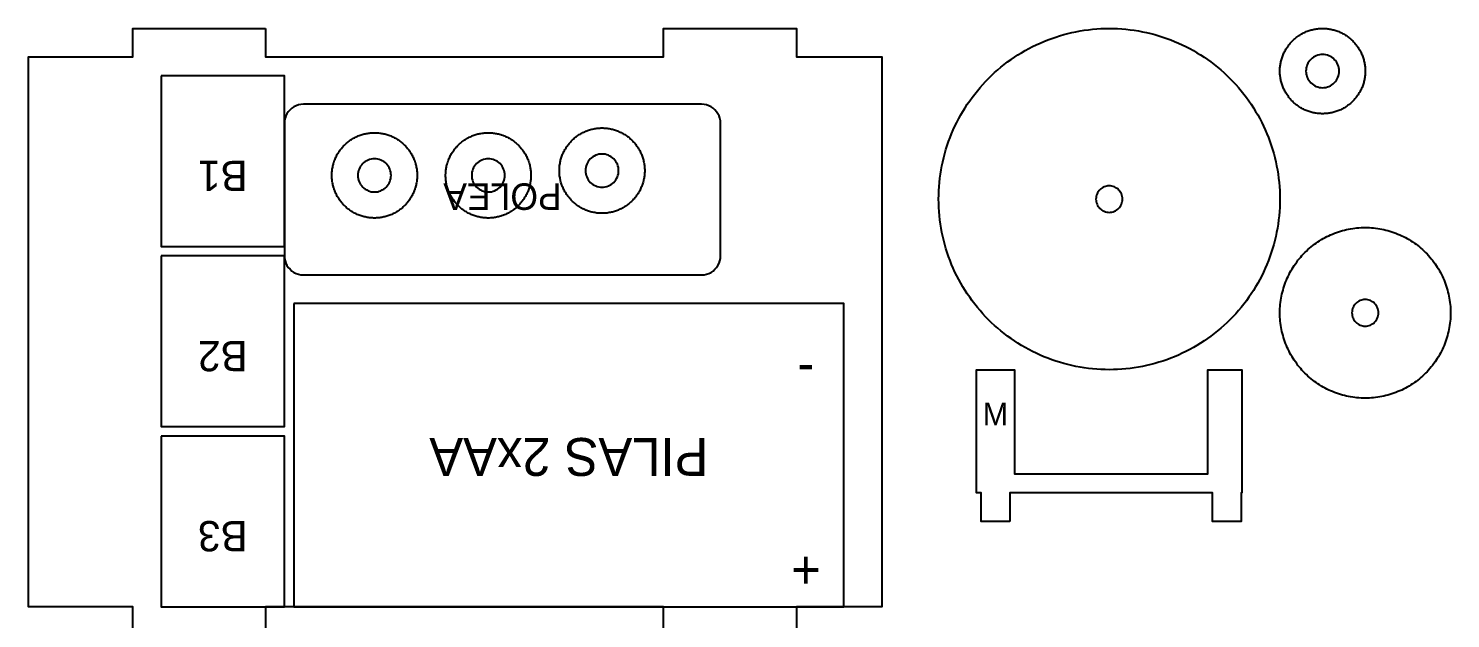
# Model space of a CAD drawing. Header units: metres. Extents: x 6 to 594, y 16 to 204.
# Drawn here: x 442 to 592, y 141.8 to 204 of the extents above; entities that cross this region are included whole.
import ezdxf
from ezdxf.enums import TextEntityAlignment as Align

# ---------------------------------------------------------------- set-up
doc = ezdxf.new("R2010")
doc.units = ezdxf.units.M
doc.layers.add('CORTAR', color=1, linetype='Continuous')
doc.layers.add('GRABAR', color=5, linetype='Continuous')

msp = doc.modelspace()

# ---------------------------------------------------------------- linework, layer by layer
at = {"layer": 'CORTAR'}
for points in [[(467, 204), (467, 201), (509, 201), (509, 204), (523, 204), (523, 201), (532, 201), (532, 143), (523, 143), (523, 140), (509, 140), (509, 143), (467, 143), (467, 140), (453, 140), (453, 143), (442, 143), (442, 201), (453, 201), (453, 204), (467, 204)], [(573.99, 185.56), (573.98, 185.12), (573.95, 184.68), (573.91, 184.24), (573.86, 183.8), (573.81, 183.36), (573.73, 182.92), (573.65, 182.49), (573.56, 182.06), (573.46, 181.63), (573.35, 181.2), (573.22, 180.77), (573.09, 180.35), (572.95, 179.94), (572.79, 179.52), (572.63, 179.11), (572.46, 178.71), (572.27, 178.3), (572.08, 177.91), (571.87, 177.51), (571.66, 177.13), (571.44, 176.75), (571.21, 176.37), (570.97, 176), (570.72, 175.64), (570.46, 175.28), (570.19, 174.93), (569.91, 174.58), (569.63, 174.24), (569.34, 173.91), (569.04, 173.59), (568.73, 173.27), (568.41, 172.96), (568.09, 172.66), (567.76, 172.37), (567.42, 172.09), (567.07, 171.81), (566.72, 171.54), (566.36, 171.28), (566, 171.03), (565.63, 170.79), (565.25, 170.56), (564.87, 170.34), (564.49, 170.13), (564.09, 169.92), (563.7, 169.73), (563.29, 169.54), (562.89, 169.37), (562.48, 169.21), (562.06, 169.05), (561.65, 168.91), (561.23, 168.78), (560.8, 168.65), (560.37, 168.54), (559.94, 168.44), (559.51, 168.35), (559.08, 168.27), (558.64, 168.19), (558.2, 168.14), (557.76, 168.09), (557.32, 168.05), (556.88, 168.02), (556.44, 168.01), (556, 168), (555.56, 168.01), (555.12, 168.02), (554.68, 168.05), (554.24, 168.09), (553.8, 168.14), (553.36, 168.19), (552.92, 168.27), (552.49, 168.35), (552.06, 168.44), (551.63, 168.54), (551.2, 168.65), (550.77, 168.78), (550.35, 168.91), (549.94, 169.05), (549.52, 169.21), (549.11, 169.37), (548.71, 169.54), (548.3, 169.73), (547.91, 169.92), (547.51, 170.13), (547.13, 170.34), (546.75, 170.56), (546.37, 170.79), (546, 171.03), (545.64, 171.28), (545.28, 171.54), (544.93, 171.81), (544.58, 172.09), (544.24, 172.37), (543.91, 172.66), (543.59, 172.96), (543.27, 173.27), (542.96, 173.59), (542.66, 173.91), (542.37, 174.24), (542.09, 174.58), (541.81, 174.93), (541.54, 175.28), (541.28, 175.64), (541.03, 176), (540.79, 176.37), (540.56, 176.75), (540.34, 177.13), (540.13, 177.51), (539.92, 177.91), (539.73, 178.3), (539.54, 178.71), (539.37, 179.11), (539.21, 179.52), (539.05, 179.94), (538.91, 180.35), (538.78, 180.77), (538.65, 181.2), (538.54, 181.63), (538.44, 182.06), (538.35, 182.49), (538.27, 182.92), (538.19, 183.36), (538.14, 183.8), (538.09, 184.24), (538.05, 184.68), (538.02, 185.12), (538.01, 185.56), (538, 186), (538.01, 186.44), (538.02, 186.88), (538.05, 187.32), (538.09, 187.76), (538.14, 188.2), (538.19, 188.64), (538.27, 189.08), (538.35, 189.51), (538.44, 189.94), (538.54, 190.37), (538.65, 190.8), (538.78, 191.23), (538.91, 191.65), (539.05, 192.06), (539.21, 192.48), (539.37, 192.89), (539.54, 193.29), (539.73, 193.7), (539.92, 194.09), (540.13, 194.49), (540.34, 194.87), (540.56, 195.25), (540.79, 195.63), (541.03, 196), (541.28, 196.36), (541.54, 196.72), (541.81, 197.07), (542.09, 197.42), (542.37, 197.76), (542.66, 198.09), (542.96, 198.41), (543.27, 198.73), (543.59, 199.04), (543.91, 199.34), (544.24, 199.63), (544.58, 199.91), (544.93, 200.19), (545.28, 200.46), (545.64, 200.72), (546, 200.97), (546.37, 201.21), (546.75, 201.44), (547.13, 201.66), (547.51, 201.87), (547.91, 202.08), (548.3, 202.27), (548.71, 202.46), (549.11, 202.63), (549.52, 202.79), (549.94, 202.95), (550.35, 203.09), (550.77, 203.22), (551.2, 203.35), (551.63, 203.46), (552.06, 203.56), (552.49, 203.65), (552.92, 203.73), (553.36, 203.81), (553.8, 203.86), (554.24, 203.91), (554.68, 203.95), (555.12, 203.98), (555.56, 203.99), (556, 204), (556.44, 203.99), (556.88, 203.98), (557.32, 203.95), (557.76, 203.91), (558.2, 203.86), (558.64, 203.81), (559.08, 203.73), (559.51, 203.65), (559.94, 203.56), (560.37, 203.46), (560.8, 203.35), (561.23, 203.22), (561.65, 203.09), (562.06, 202.95), (562.48, 202.79), (562.89, 202.63), (563.29, 202.46), (563.7, 202.27), (564.09, 202.08), (564.49, 201.87), (564.87, 201.66), (565.25, 201.44), (565.63, 201.21), (566, 200.97), (566.36, 200.72), (566.72, 200.46), (567.07, 200.19), (567.42, 199.91), (567.76, 199.63), (568.09, 199.34), (568.41, 199.04), (568.73, 198.73), (569.04, 198.41), (569.34, 198.09), (569.63, 197.76), (569.91, 197.42), (570.19, 197.07), (570.46, 196.72), (570.72, 196.36), (570.97, 196), (571.21, 195.63), (571.44, 195.25), (571.66, 194.87), (571.87, 194.49), (572.08, 194.09), (572.27, 193.7), (572.46, 193.29), (572.63, 192.89), (572.79, 192.48), (572.95, 192.06), (573.09, 191.65), (573.22, 191.23), (573.35, 190.8), (573.46, 190.37), (573.56, 189.94), (573.65, 189.51), (573.73, 189.08), (573.81, 188.64), (573.86, 188.2), (573.91, 187.76), (573.95, 187.32), (573.98, 186.88), (573.99, 186.44), (574, 186), (573.99, 185.56)], [(583, 199.39), (582.99, 199.28), (582.99, 199.17), (582.98, 199.06), (582.97, 198.95), (582.95, 198.84), (582.93, 198.73), (582.91, 198.62), (582.89, 198.51), (582.87, 198.41), (582.84, 198.3), (582.81, 198.19), (582.77, 198.09), (582.74, 197.98), (582.7, 197.88), (582.66, 197.78), (582.61, 197.68), (582.57, 197.58), (582.52, 197.48), (582.47, 197.38), (582.42, 197.28), (582.36, 197.19), (582.3, 197.09), (582.24, 197), (582.18, 196.91), (582.11, 196.82), (582.05, 196.73), (581.98, 196.65), (581.91, 196.56), (581.83, 196.48), (581.76, 196.4), (581.68, 196.32), (581.6, 196.24), (581.52, 196.17), (581.44, 196.09), (581.35, 196.02), (581.27, 195.95), (581.18, 195.89), (581.09, 195.82), (581, 195.76), (580.91, 195.7), (580.81, 195.64), (580.72, 195.58), (580.62, 195.53), (580.52, 195.48), (580.42, 195.43), (580.32, 195.39), (580.22, 195.34), (580.12, 195.3), (580.02, 195.26), (579.91, 195.23), (579.81, 195.19), (579.7, 195.16), (579.59, 195.13), (579.49, 195.11), (579.38, 195.09), (579.27, 195.07), (579.16, 195.05), (579.05, 195.03), (578.94, 195.02), (578.83, 195.01), (578.72, 195.01), (578.61, 195), (578.5, 195), (578.39, 195), (578.28, 195.01), (578.17, 195.01), (578.06, 195.02), (577.95, 195.03), (577.84, 195.05), (577.73, 195.07), (577.62, 195.09), (577.51, 195.11), (577.41, 195.13), (577.3, 195.16), (577.19, 195.19), (577.09, 195.23), (576.98, 195.26), (576.88, 195.3), (576.78, 195.34), (576.68, 195.39), (576.58, 195.43), (576.48, 195.48), (576.38, 195.53), (576.28, 195.58), (576.19, 195.64), (576.09, 195.7), (576, 195.76), (575.91, 195.82), (575.82, 195.89), (575.73, 195.95), (575.65, 196.02), (575.56, 196.09), (575.48, 196.17), (575.4, 196.24), (575.32, 196.32), (575.24, 196.4), (575.17, 196.48), (575.09, 196.56), (575.02, 196.65), (574.95, 196.73), (574.89, 196.82), (574.82, 196.91), (574.76, 197), (574.7, 197.09), (574.64, 197.19), (574.58, 197.28), (574.53, 197.38), (574.48, 197.48), (574.43, 197.58), (574.39, 197.68), (574.34, 197.78), (574.3, 197.88), (574.26, 197.98), (574.23, 198.09), (574.19, 198.19), (574.16, 198.3), (574.13, 198.41), (574.11, 198.51), (574.09, 198.62), (574.07, 198.73), (574.05, 198.84), (574.03, 198.95), (574.02, 199.06), (574.01, 199.17), (574.01, 199.28), (574, 199.39), (574, 199.5), (574, 199.61), (574.01, 199.72), (574.01, 199.83), (574.02, 199.94), (574.03, 200.05), (574.05, 200.16), (574.07, 200.27), (574.09, 200.38), (574.11, 200.49), (574.13, 200.59), (574.16, 200.7), (574.19, 200.81), (574.23, 200.91), (574.26, 201.02), (574.3, 201.12), (574.34, 201.22), (574.39, 201.32), (574.43, 201.42), (574.48, 201.52), (574.53, 201.62), (574.58, 201.72), (574.64, 201.81), (574.7, 201.91), (574.76, 202), (574.82, 202.09), (574.89, 202.18), (574.95, 202.27), (575.02, 202.35), (575.09, 202.44), (575.17, 202.52), (575.24, 202.6), (575.32, 202.68), (575.4, 202.76), (575.48, 202.83), (575.56, 202.91), (575.65, 202.98), (575.73, 203.05), (575.82, 203.11), (575.91, 203.18), (576, 203.24), (576.09, 203.3), (576.19, 203.36), (576.28, 203.42), (576.38, 203.47), (576.48, 203.52), (576.58, 203.57), (576.68, 203.61), (576.78, 203.66), (576.88, 203.7), (576.98, 203.74), (577.09, 203.77), (577.19, 203.81), (577.3, 203.84), (577.41, 203.87), (577.51, 203.89), (577.62, 203.91), (577.73, 203.93), (577.84, 203.95), (577.95, 203.97), (578.06, 203.98), (578.17, 203.99), (578.28, 203.99), (578.39, 204), (578.5, 204), (578.61, 204), (578.72, 203.99), (578.83, 203.99), (578.94, 203.98), (579.05, 203.97), (579.16, 203.95), (579.27, 203.93), (579.38, 203.91), (579.49, 203.89), (579.59, 203.87), (579.7, 203.84), (579.81, 203.81), (579.91, 203.77), (580.02, 203.74), (580.12, 203.7), (580.22, 203.66), (580.32, 203.61), (580.42, 203.57), (580.52, 203.52), (580.62, 203.47), (580.72, 203.42), (580.81, 203.36), (580.91, 203.3), (581, 203.24), (581.09, 203.18), (581.18, 203.11), (581.27, 203.05), (581.35, 202.98), (581.44, 202.91), (581.52, 202.83), (581.6, 202.76), (581.68, 202.68), (581.76, 202.6), (581.83, 202.52), (581.91, 202.44), (581.98, 202.35), (582.05, 202.27), (582.11, 202.18), (582.18, 202.09), (582.24, 202), (582.3, 201.91), (582.36, 201.81), (582.42, 201.72), (582.47, 201.62), (582.52, 201.52), (582.57, 201.42), (582.61, 201.32), (582.66, 201.22), (582.7, 201.12), (582.74, 201.02), (582.77, 200.91), (582.81, 200.81), (582.84, 200.7), (582.87, 200.59), (582.89, 200.49), (582.91, 200.38), (582.93, 200.27), (582.95, 200.16), (582.97, 200.05), (582.98, 199.94), (582.99, 199.83), (582.99, 199.72), (583, 199.61), (583, 199.5), (583, 199.39)], [(580.24, 199.67), (580.22, 199.84), (580.17, 200.01), (580.12, 200.17), (580.04, 200.32), (579.96, 200.47), (579.85, 200.61), (579.74, 200.74), (579.61, 200.85), (579.47, 200.96), (579.32, 201.04), (579.17, 201.12), (579.01, 201.17), (578.84, 201.22), (578.67, 201.24), (578.5, 201.25), (578.33, 201.24), (578.16, 201.22), (577.99, 201.17), (577.83, 201.12), (577.68, 201.04), (577.53, 200.96), (577.39, 200.85), (577.26, 200.74), (577.15, 200.61), (577.04, 200.47), (576.96, 200.32), (576.88, 200.17), (576.83, 200.01), (576.78, 199.84), (576.76, 199.67), (576.75, 199.5), (576.76, 199.33), (576.78, 199.16), (576.83, 198.99), (576.88, 198.83), (576.96, 198.68), (577.04, 198.53), (577.15, 198.39), (577.26, 198.26), (577.39, 198.15), (577.53, 198.04), (577.68, 197.96), (577.83, 197.88), (577.99, 197.83), (578.16, 197.78), (578.33, 197.76), (578.5, 197.75), (578.67, 197.76), (578.84, 197.78), (579.01, 197.83), (579.17, 197.88), (579.32, 197.96), (579.47, 198.04), (579.61, 198.15), (579.74, 198.26), (579.85, 198.39), (579.96, 198.53), (580.04, 198.68), (580.12, 198.83), (580.17, 198.99), (580.22, 199.16), (580.24, 199.33), (580.25, 199.5), (580.24, 199.67)], [(469, 180), (469.02, 179.74), (469.07, 179.48), (469.15, 179.23), (469.27, 179), (469.41, 178.78), (469.59, 178.59), (469.78, 178.41), (470, 178.27), (470.23, 178.15), (470.48, 178.07), (470.74, 178.02), (471, 178), (513, 178), (513.26, 178.02), (513.52, 178.07), (513.77, 178.15), (514, 178.27), (514.22, 178.41), (514.41, 178.59), (514.59, 178.78), (514.73, 179), (514.85, 179.23), (514.93, 179.48), (514.98, 179.74), (515, 180), (515, 194), (514.98, 194.26), (514.93, 194.52), (514.85, 194.77), (514.73, 195), (514.59, 195.22), (514.41, 195.41), (514.22, 195.59), (514, 195.73), (513.77, 195.85), (513.52, 195.93), (513.26, 195.98), (513, 196), (471, 196), (470.74, 195.98), (470.48, 195.93), (470.23, 195.85), (470, 195.73), (469.78, 195.59), (469.59, 195.41), (469.41, 195.22), (469.27, 195), (469.15, 194.77), (469.07, 194.52), (469.02, 194.26), (469, 194), (469, 180)], [(507, 188.89), (506.99, 188.78), (506.99, 188.67), (506.98, 188.56), (506.97, 188.45), (506.95, 188.34), (506.93, 188.23), (506.91, 188.12), (506.89, 188.01), (506.87, 187.91), (506.84, 187.8), (506.81, 187.69), (506.77, 187.59), (506.74, 187.48), (506.7, 187.38), (506.66, 187.28), (506.61, 187.18), (506.57, 187.08), (506.52, 186.98), (506.47, 186.88), (506.42, 186.78), (506.36, 186.69), (506.3, 186.59), (506.24, 186.5), (506.18, 186.41), (506.11, 186.32), (506.05, 186.23), (505.98, 186.15), (505.91, 186.06), (505.83, 185.98), (505.76, 185.9), (505.68, 185.82), (505.6, 185.74), (505.52, 185.67), (505.44, 185.59), (505.35, 185.52), (505.27, 185.45), (505.18, 185.39), (505.09, 185.32), (505, 185.26), (504.91, 185.2), (504.81, 185.14), (504.72, 185.08), (504.62, 185.03), (504.52, 184.98), (504.42, 184.93), (504.32, 184.89), (504.22, 184.84), (504.12, 184.8), (504.02, 184.76), (503.91, 184.73), (503.81, 184.69), (503.7, 184.66), (503.59, 184.63), (503.49, 184.61), (503.38, 184.59), (503.27, 184.57), (503.16, 184.55), (503.05, 184.53), (502.94, 184.52), (502.83, 184.51), (502.72, 184.51), (502.61, 184.5), (502.5, 184.5), (502.39, 184.5), (502.28, 184.51), (502.17, 184.51), (502.06, 184.52), (501.95, 184.53), (501.84, 184.55), (501.73, 184.57), (501.62, 184.59), (501.51, 184.61), (501.41, 184.63), (501.3, 184.66), (501.19, 184.69), (501.09, 184.73), (500.98, 184.76), (500.88, 184.8), (500.78, 184.84), (500.68, 184.89), (500.58, 184.93), (500.48, 184.98), (500.38, 185.03), (500.28, 185.08), (500.19, 185.14), (500.09, 185.2), (500, 185.26), (499.91, 185.32), (499.82, 185.39), (499.73, 185.45), (499.65, 185.52), (499.56, 185.59), (499.48, 185.67), (499.4, 185.74), (499.32, 185.82), (499.24, 185.9), (499.17, 185.98), (499.09, 186.06), (499.02, 186.15), (498.95, 186.23), (498.89, 186.32), (498.82, 186.41), (498.76, 186.5), (498.7, 186.59), (498.64, 186.69), (498.58, 186.78), (498.53, 186.88), (498.48, 186.98), (498.43, 187.08), (498.39, 187.18), (498.34, 187.28), (498.3, 187.38), (498.26, 187.48), (498.23, 187.59), (498.19, 187.69), (498.16, 187.8), (498.13, 187.91), (498.11, 188.01), (498.09, 188.12), (498.07, 188.23), (498.05, 188.34), (498.03, 188.45), (498.02, 188.56), (498.01, 188.67), (498.01, 188.78), (498, 188.89), (498, 189), (498, 189.11), (498.01, 189.22), (498.01, 189.33), (498.02, 189.44), (498.03, 189.55), (498.05, 189.66), (498.07, 189.77), (498.09, 189.88), (498.11, 189.99), (498.13, 190.09), (498.16, 190.2), (498.19, 190.31), (498.23, 190.41), (498.26, 190.52), (498.3, 190.62), (498.34, 190.72), (498.39, 190.82), (498.43, 190.92), (498.48, 191.02), (498.53, 191.12), (498.58, 191.22), (498.64, 191.31), (498.7, 191.41), (498.76, 191.5), (498.82, 191.59), (498.89, 191.68), (498.95, 191.77), (499.02, 191.85), (499.09, 191.94), (499.17, 192.02), (499.24, 192.1), (499.32, 192.18), (499.4, 192.26), (499.48, 192.33), (499.56, 192.41), (499.65, 192.48), (499.73, 192.55), (499.82, 192.61), (499.91, 192.68), (500, 192.74), (500.09, 192.8), (500.19, 192.86), (500.28, 192.92), (500.38, 192.97), (500.48, 193.02), (500.58, 193.07), (500.68, 193.11), (500.78, 193.16), (500.88, 193.2), (500.98, 193.24), (501.09, 193.27), (501.19, 193.31), (501.3, 193.34), (501.41, 193.37), (501.51, 193.39), (501.62, 193.41), (501.73, 193.43), (501.84, 193.45), (501.95, 193.47), (502.06, 193.48), (502.17, 193.49), (502.28, 193.49), (502.39, 193.5), (502.5, 193.5), (502.61, 193.5), (502.72, 193.49), (502.83, 193.49), (502.94, 193.48), (503.05, 193.47), (503.16, 193.45), (503.27, 193.43), (503.38, 193.41), (503.49, 193.39), (503.59, 193.37), (503.7, 193.34), (503.81, 193.31), (503.91, 193.27), (504.02, 193.24), (504.12, 193.2), (504.22, 193.16), (504.32, 193.11), (504.42, 193.07), (504.52, 193.02), (504.62, 192.97), (504.72, 192.92), (504.81, 192.86), (504.91, 192.8), (505, 192.74), (505.09, 192.68), (505.18, 192.61), (505.27, 192.55), (505.35, 192.48), (505.44, 192.41), (505.52, 192.33), (505.6, 192.26), (505.68, 192.18), (505.76, 192.1), (505.83, 192.02), (505.91, 191.94), (505.98, 191.85), (506.05, 191.77), (506.11, 191.68), (506.18, 191.59), (506.24, 191.5), (506.3, 191.41), (506.36, 191.31), (506.42, 191.22), (506.47, 191.12), (506.52, 191.02), (506.57, 190.92), (506.61, 190.82), (506.66, 190.72), (506.7, 190.62), (506.74, 190.52), (506.77, 190.41), (506.81, 190.31), (506.84, 190.2), (506.87, 190.09), (506.89, 189.99), (506.91, 189.88), (506.93, 189.77), (506.95, 189.66), (506.97, 189.55), (506.98, 189.44), (506.99, 189.33), (506.99, 189.22), (507, 189.11), (507, 189), (507, 188.89)], [(483, 188.39), (482.99, 188.28), (482.99, 188.17), (482.98, 188.06), (482.97, 187.95), (482.95, 187.84), (482.93, 187.73), (482.91, 187.62), (482.89, 187.51), (482.87, 187.41), (482.84, 187.3), (482.81, 187.19), (482.77, 187.09), (482.74, 186.98), (482.7, 186.88), (482.66, 186.78), (482.61, 186.68), (482.57, 186.58), (482.52, 186.48), (482.47, 186.38), (482.42, 186.28), (482.36, 186.19), (482.3, 186.09), (482.24, 186), (482.18, 185.91), (482.11, 185.82), (482.05, 185.73), (481.98, 185.65), (481.91, 185.56), (481.83, 185.48), (481.76, 185.4), (481.68, 185.32), (481.6, 185.24), (481.52, 185.17), (481.44, 185.09), (481.35, 185.02), (481.27, 184.95), (481.18, 184.89), (481.09, 184.82), (481, 184.76), (480.91, 184.7), (480.81, 184.64), (480.72, 184.58), (480.62, 184.53), (480.52, 184.48), (480.42, 184.43), (480.32, 184.39), (480.22, 184.34), (480.12, 184.3), (480.02, 184.26), (479.91, 184.23), (479.81, 184.19), (479.7, 184.16), (479.59, 184.13), (479.49, 184.11), (479.38, 184.09), (479.27, 184.07), (479.16, 184.05), (479.05, 184.03), (478.94, 184.02), (478.83, 184.01), (478.72, 184.01), (478.61, 184), (478.5, 184), (478.39, 184), (478.28, 184.01), (478.17, 184.01), (478.06, 184.02), (477.95, 184.03), (477.84, 184.05), (477.73, 184.07), (477.62, 184.09), (477.51, 184.11), (477.41, 184.13), (477.3, 184.16), (477.19, 184.19), (477.09, 184.23), (476.98, 184.26), (476.88, 184.3), (476.78, 184.34), (476.68, 184.39), (476.58, 184.43), (476.48, 184.48), (476.38, 184.53), (476.28, 184.58), (476.19, 184.64), (476.09, 184.7), (476, 184.76), (475.91, 184.82), (475.82, 184.89), (475.73, 184.95), (475.65, 185.02), (475.56, 185.09), (475.48, 185.17), (475.4, 185.24), (475.32, 185.32), (475.24, 185.4), (475.17, 185.48), (475.09, 185.56), (475.02, 185.65), (474.95, 185.73), (474.89, 185.82), (474.82, 185.91), (474.76, 186), (474.7, 186.09), (474.64, 186.19), (474.58, 186.28), (474.53, 186.38), (474.48, 186.48), (474.43, 186.58), (474.39, 186.68), (474.34, 186.78), (474.3, 186.88), (474.26, 186.98), (474.23, 187.09), (474.19, 187.19), (474.16, 187.3), (474.13, 187.41), (474.11, 187.51), (474.09, 187.62), (474.07, 187.73), (474.05, 187.84), (474.03, 187.95), (474.02, 188.06), (474.01, 188.17), (474.01, 188.28), (474, 188.39), (474, 188.5), (474, 188.61), (474.01, 188.72), (474.01, 188.83), (474.02, 188.94), (474.03, 189.05), (474.05, 189.16), (474.07, 189.27), (474.09, 189.38), (474.11, 189.49), (474.13, 189.59), (474.16, 189.7), (474.19, 189.81), (474.23, 189.91), (474.26, 190.02), (474.3, 190.12), (474.34, 190.22), (474.39, 190.32), (474.43, 190.42), (474.48, 190.52), (474.53, 190.62), (474.58, 190.72), (474.64, 190.81), (474.7, 190.91), (474.76, 191), (474.82, 191.09), (474.89, 191.18), (474.95, 191.27), (475.02, 191.35), (475.09, 191.44), (475.17, 191.52), (475.24, 191.6), (475.32, 191.68), (475.4, 191.76), (475.48, 191.83), (475.56, 191.91), (475.65, 191.98), (475.73, 192.05), (475.82, 192.11), (475.91, 192.18), (476, 192.24), (476.09, 192.3), (476.19, 192.36), (476.28, 192.42), (476.38, 192.47), (476.48, 192.52), (476.58, 192.57), (476.68, 192.61), (476.78, 192.66), (476.88, 192.7), (476.98, 192.74), (477.09, 192.77), (477.19, 192.81), (477.3, 192.84), (477.41, 192.87), (477.51, 192.89), (477.62, 192.91), (477.73, 192.93), (477.84, 192.95), (477.95, 192.97), (478.06, 192.98), (478.17, 192.99), (478.28, 192.99), (478.39, 193), (478.5, 193), (478.61, 193), (478.72, 192.99), (478.83, 192.99), (478.94, 192.98), (479.05, 192.97), (479.16, 192.95), (479.27, 192.93), (479.38, 192.91), (479.49, 192.89), (479.59, 192.87), (479.7, 192.84), (479.81, 192.81), (479.91, 192.77), (480.02, 192.74), (480.12, 192.7), (480.22, 192.66), (480.32, 192.61), (480.42, 192.57), (480.52, 192.52), (480.62, 192.47), (480.72, 192.42), (480.81, 192.36), (480.91, 192.3), (481, 192.24), (481.09, 192.18), (481.18, 192.11), (481.27, 192.05), (481.35, 191.98), (481.44, 191.91), (481.52, 191.83), (481.6, 191.76), (481.68, 191.68), (481.76, 191.6), (481.83, 191.52), (481.91, 191.44), (481.98, 191.35), (482.05, 191.27), (482.11, 191.18), (482.18, 191.09), (482.24, 191), (482.3, 190.91), (482.36, 190.81), (482.42, 190.72), (482.47, 190.62), (482.52, 190.52), (482.57, 190.42), (482.61, 190.32), (482.66, 190.22), (482.7, 190.12), (482.74, 190.02), (482.77, 189.91), (482.81, 189.81), (482.84, 189.7), (482.87, 189.59), (482.89, 189.49), (482.91, 189.38), (482.93, 189.27), (482.95, 189.16), (482.97, 189.05), (482.98, 188.94), (482.99, 188.83), (482.99, 188.72), (483, 188.61), (483, 188.5), (483, 188.39)], [(495, 188.39), (494.99, 188.28), (494.99, 188.17), (494.98, 188.06), (494.97, 187.95), (494.95, 187.84), (494.93, 187.73), (494.91, 187.62), (494.89, 187.51), (494.87, 187.41), (494.84, 187.3), (494.81, 187.19), (494.77, 187.09), (494.74, 186.98), (494.7, 186.88), (494.66, 186.78), (494.61, 186.68), (494.57, 186.58), (494.52, 186.48), (494.47, 186.38), (494.42, 186.28), (494.36, 186.19), (494.3, 186.09), (494.24, 186), (494.18, 185.91), (494.11, 185.82), (494.05, 185.73), (493.98, 185.65), (493.91, 185.56), (493.83, 185.48), (493.76, 185.4), (493.68, 185.32), (493.6, 185.24), (493.52, 185.17), (493.44, 185.09), (493.35, 185.02), (493.27, 184.95), (493.18, 184.89), (493.09, 184.82), (493, 184.76), (492.91, 184.7), (492.81, 184.64), (492.72, 184.58), (492.62, 184.53), (492.52, 184.48), (492.42, 184.43), (492.32, 184.39), (492.22, 184.34), (492.12, 184.3), (492.02, 184.26), (491.91, 184.23), (491.81, 184.19), (491.7, 184.16), (491.59, 184.13), (491.49, 184.11), (491.38, 184.09), (491.27, 184.07), (491.16, 184.05), (491.05, 184.03), (490.94, 184.02), (490.83, 184.01), (490.72, 184.01), (490.61, 184), (490.5, 184), (490.39, 184), (490.28, 184.01), (490.17, 184.01), (490.06, 184.02), (489.95, 184.03), (489.84, 184.05), (489.73, 184.07), (489.62, 184.09), (489.51, 184.11), (489.41, 184.13), (489.3, 184.16), (489.19, 184.19), (489.09, 184.23), (488.98, 184.26), (488.88, 184.3), (488.78, 184.34), (488.68, 184.39), (488.58, 184.43), (488.48, 184.48), (488.38, 184.53), (488.28, 184.58), (488.19, 184.64), (488.09, 184.7), (488, 184.76), (487.91, 184.82), (487.82, 184.89), (487.73, 184.95), (487.65, 185.02), (487.56, 185.09), (487.48, 185.17), (487.4, 185.24), (487.32, 185.32), (487.24, 185.4), (487.17, 185.48), (487.09, 185.56), (487.02, 185.65), (486.95, 185.73), (486.89, 185.82), (486.82, 185.91), (486.76, 186), (486.7, 186.09), (486.64, 186.19), (486.58, 186.28), (486.53, 186.38), (486.48, 186.48), (486.43, 186.58), (486.39, 186.68), (486.34, 186.78), (486.3, 186.88), (486.26, 186.98), (486.23, 187.09), (486.19, 187.19), (486.16, 187.3), (486.13, 187.41), (486.11, 187.51), (486.09, 187.62), (486.07, 187.73), (486.05, 187.84), (486.03, 187.95), (486.02, 188.06), (486.01, 188.17), (486.01, 188.28), (486, 188.39), (486, 188.5), (486, 188.61), (486.01, 188.72), (486.01, 188.83), (486.02, 188.94), (486.03, 189.05), (486.05, 189.16), (486.07, 189.27), (486.09, 189.38), (486.11, 189.49), (486.13, 189.59), (486.16, 189.7), (486.19, 189.81), (486.23, 189.91), (486.26, 190.02), (486.3, 190.12), (486.34, 190.22), (486.39, 190.32), (486.43, 190.42), (486.48, 190.52), (486.53, 190.62), (486.58, 190.72), (486.64, 190.81), (486.7, 190.91), (486.76, 191), (486.82, 191.09), (486.89, 191.18), (486.95, 191.27), (487.02, 191.35), (487.09, 191.44), (487.17, 191.52), (487.24, 191.6), (487.32, 191.68), (487.4, 191.76), (487.48, 191.83), (487.56, 191.91), (487.65, 191.98), (487.73, 192.05), (487.82, 192.11), (487.91, 192.18), (488, 192.24), (488.09, 192.3), (488.19, 192.36), (488.28, 192.42), (488.38, 192.47), (488.48, 192.52), (488.58, 192.57), (488.68, 192.61), (488.78, 192.66), (488.88, 192.7), (488.98, 192.74), (489.09, 192.77), (489.19, 192.81), (489.3, 192.84), (489.41, 192.87), (489.51, 192.89), (489.62, 192.91), (489.73, 192.93), (489.84, 192.95), (489.95, 192.97), (490.06, 192.98), (490.17, 192.99), (490.28, 192.99), (490.39, 193), (490.5, 193), (490.61, 193), (490.72, 192.99), (490.83, 192.99), (490.94, 192.98), (491.05, 192.97), (491.16, 192.95), (491.27, 192.93), (491.38, 192.91), (491.49, 192.89), (491.59, 192.87), (491.7, 192.84), (491.81, 192.81), (491.91, 192.77), (492.02, 192.74), (492.12, 192.7), (492.22, 192.66), (492.32, 192.61), (492.42, 192.57), (492.52, 192.52), (492.62, 192.47), (492.72, 192.42), (492.81, 192.36), (492.91, 192.3), (493, 192.24), (493.09, 192.18), (493.18, 192.11), (493.27, 192.05), (493.35, 191.98), (493.44, 191.91), (493.52, 191.83), (493.6, 191.76), (493.68, 191.68), (493.76, 191.6), (493.83, 191.52), (493.91, 191.44), (493.98, 191.35), (494.05, 191.27), (494.11, 191.18), (494.18, 191.09), (494.24, 191), (494.3, 190.91), (494.36, 190.81), (494.42, 190.72), (494.47, 190.62), (494.52, 190.52), (494.57, 190.42), (494.61, 190.32), (494.66, 190.22), (494.7, 190.12), (494.74, 190.02), (494.77, 189.91), (494.81, 189.81), (494.84, 189.7), (494.87, 189.59), (494.89, 189.49), (494.91, 189.38), (494.93, 189.27), (494.95, 189.16), (494.97, 189.05), (494.98, 188.94), (494.99, 188.83), (494.99, 188.72), (495, 188.61), (495, 188.5), (495, 188.39)], [(504.24, 189.17), (504.22, 189.34), (504.17, 189.51), (504.12, 189.67), (504.04, 189.82), (503.96, 189.97), (503.85, 190.11), (503.74, 190.24), (503.61, 190.35), (503.47, 190.46), (503.32, 190.54), (503.17, 190.62), (503.01, 190.67), (502.84, 190.72), (502.67, 190.74), (502.5, 190.75), (502.33, 190.74), (502.16, 190.72), (501.99, 190.67), (501.83, 190.62), (501.68, 190.54), (501.53, 190.46), (501.39, 190.35), (501.26, 190.24), (501.15, 190.11), (501.04, 189.97), (500.96, 189.82), (500.88, 189.67), (500.83, 189.51), (500.78, 189.34), (500.76, 189.17), (500.75, 189), (500.76, 188.83), (500.78, 188.66), (500.83, 188.49), (500.88, 188.33), (500.96, 188.18), (501.04, 188.03), (501.15, 187.89), (501.26, 187.76), (501.39, 187.65), (501.53, 187.54), (501.68, 187.46), (501.83, 187.38), (501.99, 187.33), (502.16, 187.28), (502.33, 187.26), (502.5, 187.25), (502.67, 187.26), (502.84, 187.28), (503.01, 187.33), (503.17, 187.38), (503.32, 187.46), (503.47, 187.54), (503.61, 187.65), (503.74, 187.76), (503.85, 187.89), (503.96, 188.03), (504.04, 188.18), (504.12, 188.33), (504.17, 188.49), (504.22, 188.66), (504.24, 188.83), (504.25, 189), (504.24, 189.17)], [(480.24, 188.67), (480.22, 188.84), (480.17, 189.01), (480.12, 189.17), (480.04, 189.32), (479.96, 189.47), (479.85, 189.61), (479.74, 189.74), (479.61, 189.85), (479.47, 189.96), (479.32, 190.04), (479.17, 190.12), (479.01, 190.17), (478.84, 190.22), (478.67, 190.24), (478.5, 190.25), (478.33, 190.24), (478.16, 190.22), (477.99, 190.17), (477.83, 190.12), (477.68, 190.04), (477.53, 189.96), (477.39, 189.85), (477.26, 189.74), (477.15, 189.61), (477.04, 189.47), (476.96, 189.32), (476.88, 189.17), (476.83, 189.01), (476.78, 188.84), (476.76, 188.67), (476.75, 188.5), (476.76, 188.33), (476.78, 188.16), (476.83, 187.99), (476.88, 187.83), (476.96, 187.68), (477.04, 187.53), (477.15, 187.39), (477.26, 187.26), (477.39, 187.15), (477.53, 187.04), (477.68, 186.96), (477.83, 186.88), (477.99, 186.83), (478.16, 186.78), (478.33, 186.76), (478.5, 186.75), (478.67, 186.76), (478.84, 186.78), (479.01, 186.83), (479.17, 186.88), (479.32, 186.96), (479.47, 187.04), (479.61, 187.15), (479.74, 187.26), (479.85, 187.39), (479.96, 187.53), (480.04, 187.68), (480.12, 187.83), (480.17, 187.99), (480.22, 188.16), (480.24, 188.33), (480.25, 188.5), (480.24, 188.67)], [(492.24, 188.67), (492.22, 188.84), (492.17, 189.01), (492.12, 189.17), (492.04, 189.32), (491.96, 189.47), (491.85, 189.61), (491.74, 189.74), (491.61, 189.85), (491.47, 189.96), (491.32, 190.04), (491.17, 190.12), (491.01, 190.17), (490.84, 190.22), (490.67, 190.24), (490.5, 190.25), (490.33, 190.24), (490.16, 190.22), (489.99, 190.17), (489.83, 190.12), (489.68, 190.04), (489.53, 189.96), (489.39, 189.85), (489.26, 189.74), (489.15, 189.61), (489.04, 189.47), (488.96, 189.32), (488.88, 189.17), (488.83, 189.01), (488.78, 188.84), (488.76, 188.67), (488.75, 188.5), (488.76, 188.33), (488.78, 188.16), (488.83, 187.99), (488.88, 187.83), (488.96, 187.68), (489.04, 187.53), (489.15, 187.39), (489.26, 187.26), (489.39, 187.15), (489.53, 187.04), (489.68, 186.96), (489.83, 186.88), (489.99, 186.83), (490.16, 186.78), (490.33, 186.76), (490.5, 186.75), (490.67, 186.76), (490.84, 186.78), (491.01, 186.83), (491.17, 186.88), (491.32, 186.96), (491.47, 187.04), (491.61, 187.15), (491.74, 187.26), (491.85, 187.39), (491.96, 187.53), (492.04, 187.68), (492.12, 187.83), (492.17, 187.99), (492.22, 188.16), (492.24, 188.33), (492.25, 188.5), (492.24, 188.67)], [(557.39, 186.14), (557.37, 186.27), (557.34, 186.41), (557.29, 186.54), (557.23, 186.66), (557.16, 186.78), (557.08, 186.89), (556.99, 186.99), (556.89, 187.08), (556.78, 187.16), (556.66, 187.23), (556.54, 187.29), (556.41, 187.34), (556.27, 187.37), (556.14, 187.39), (556, 187.4), (555.86, 187.39), (555.73, 187.37), (555.59, 187.34), (555.46, 187.29), (555.34, 187.23), (555.22, 187.16), (555.11, 187.08), (555.01, 186.99), (554.92, 186.89), (554.84, 186.78), (554.77, 186.66), (554.71, 186.54), (554.66, 186.41), (554.63, 186.27), (554.61, 186.14), (554.6, 186), (554.61, 185.86), (554.63, 185.73), (554.66, 185.59), (554.71, 185.46), (554.77, 185.34), (554.84, 185.22), (554.92, 185.11), (555.01, 185.01), (555.11, 184.92), (555.22, 184.84), (555.34, 184.77), (555.46, 184.71), (555.59, 184.66), (555.73, 184.63), (555.86, 184.61), (556, 184.6), (556.14, 184.61), (556.27, 184.63), (556.41, 184.66), (556.54, 184.71), (556.66, 184.77), (556.78, 184.84), (556.89, 184.92), (556.99, 185.01), (557.08, 185.11), (557.16, 185.22), (557.23, 185.34), (557.29, 185.46), (557.34, 185.59), (557.37, 185.73), (557.39, 185.86), (557.4, 186), (557.39, 186.14)], [(592, 173.78), (591.99, 173.56), (591.98, 173.34), (591.96, 173.12), (591.93, 172.9), (591.9, 172.68), (591.87, 172.46), (591.83, 172.24), (591.78, 172.03), (591.73, 171.81), (591.67, 171.6), (591.61, 171.39), (591.55, 171.18), (591.47, 170.97), (591.4, 170.76), (591.31, 170.56), (591.23, 170.35), (591.14, 170.15), (591.04, 169.95), (590.94, 169.76), (590.83, 169.56), (590.72, 169.37), (590.6, 169.19), (590.48, 169), (590.36, 168.82), (590.23, 168.64), (590.1, 168.46), (589.96, 168.29), (589.81, 168.12), (589.67, 167.96), (589.52, 167.79), (589.36, 167.64), (589.21, 167.48), (589.04, 167.33), (588.88, 167.19), (588.71, 167.04), (588.54, 166.9), (588.36, 166.77), (588.18, 166.64), (588, 166.52), (587.81, 166.4), (587.63, 166.28), (587.44, 166.17), (587.24, 166.06), (587.05, 165.96), (586.85, 165.86), (586.65, 165.77), (586.44, 165.69), (586.24, 165.6), (586.03, 165.53), (585.82, 165.45), (585.61, 165.39), (585.4, 165.33), (585.19, 165.27), (584.97, 165.22), (584.76, 165.17), (584.54, 165.13), (584.32, 165.1), (584.1, 165.07), (583.88, 165.04), (583.66, 165.02), (583.44, 165.01), (583.22, 165), (583, 165), (582.78, 165), (582.56, 165.01), (582.34, 165.02), (582.12, 165.04), (581.9, 165.07), (581.68, 165.1), (581.46, 165.13), (581.24, 165.17), (581.03, 165.22), (580.81, 165.27), (580.6, 165.33), (580.39, 165.39), (580.18, 165.45), (579.97, 165.53), (579.76, 165.6), (579.56, 165.69), (579.35, 165.77), (579.15, 165.86), (578.95, 165.96), (578.76, 166.06), (578.56, 166.17), (578.37, 166.28), (578.19, 166.4), (578, 166.52), (577.82, 166.64), (577.64, 166.77), (577.46, 166.9), (577.29, 167.04), (577.12, 167.19), (576.96, 167.33), (576.79, 167.48), (576.64, 167.64), (576.48, 167.79), (576.33, 167.96), (576.19, 168.12), (576.04, 168.29), (575.9, 168.46), (575.77, 168.64), (575.64, 168.82), (575.52, 169), (575.4, 169.19), (575.28, 169.37), (575.17, 169.56), (575.06, 169.76), (574.96, 169.95), (574.86, 170.15), (574.77, 170.35), (574.69, 170.56), (574.6, 170.76), (574.53, 170.97), (574.45, 171.18), (574.39, 171.39), (574.33, 171.6), (574.27, 171.81), (574.22, 172.03), (574.17, 172.24), (574.13, 172.46), (574.1, 172.68), (574.07, 172.9), (574.04, 173.12), (574.02, 173.34), (574.01, 173.56), (574, 173.78), (574, 174), (574, 174.22), (574.01, 174.44), (574.02, 174.66), (574.04, 174.88), (574.07, 175.1), (574.1, 175.32), (574.13, 175.54), (574.17, 175.76), (574.22, 175.97), (574.27, 176.19), (574.33, 176.4), (574.39, 176.61), (574.45, 176.82), (574.53, 177.03), (574.6, 177.24), (574.69, 177.44), (574.77, 177.65), (574.86, 177.85), (574.96, 178.05), (575.06, 178.24), (575.17, 178.44), (575.28, 178.63), (575.4, 178.81), (575.52, 179), (575.64, 179.18), (575.77, 179.36), (575.9, 179.54), (576.04, 179.71), (576.19, 179.88), (576.33, 180.04), (576.48, 180.21), (576.64, 180.36), (576.79, 180.52), (576.96, 180.67), (577.12, 180.81), (577.29, 180.96), (577.46, 181.1), (577.64, 181.23), (577.82, 181.36), (578, 181.48), (578.19, 181.6), (578.37, 181.72), (578.56, 181.83), (578.76, 181.94), (578.95, 182.04), (579.15, 182.14), (579.35, 182.23), (579.56, 182.31), (579.76, 182.4), (579.97, 182.47), (580.18, 182.55), (580.39, 182.61), (580.6, 182.67), (580.81, 182.73), (581.03, 182.78), (581.24, 182.83), (581.46, 182.87), (581.68, 182.9), (581.9, 182.93), (582.12, 182.96), (582.34, 182.98), (582.56, 182.99), (582.78, 183), (583, 183), (583.22, 183), (583.44, 182.99), (583.66, 182.98), (583.88, 182.96), (584.1, 182.93), (584.32, 182.9), (584.54, 182.87), (584.76, 182.83), (584.97, 182.78), (585.19, 182.73), (585.4, 182.67), (585.61, 182.61), (585.82, 182.55), (586.03, 182.47), (586.24, 182.4), (586.44, 182.31), (586.65, 182.23), (586.85, 182.14), (587.05, 182.04), (587.24, 181.94), (587.44, 181.83), (587.63, 181.72), (587.81, 181.6), (588, 181.48), (588.18, 181.36), (588.36, 181.23), (588.54, 181.1), (588.71, 180.96), (588.88, 180.81), (589.04, 180.67), (589.21, 180.52), (589.36, 180.36), (589.52, 180.21), (589.67, 180.04), (589.81, 179.88), (589.96, 179.71), (590.1, 179.54), (590.23, 179.36), (590.36, 179.18), (590.48, 179), (590.6, 178.81), (590.72, 178.63), (590.83, 178.44), (590.94, 178.24), (591.04, 178.05), (591.14, 177.85), (591.23, 177.65), (591.31, 177.44), (591.4, 177.24), (591.47, 177.03), (591.55, 176.82), (591.61, 176.61), (591.67, 176.4), (591.73, 176.19), (591.78, 175.97), (591.83, 175.76), (591.87, 175.54), (591.9, 175.32), (591.93, 175.1), (591.96, 174.88), (591.98, 174.66), (591.99, 174.44), (592, 174.22), (592, 174), (592, 173.78)], [(584.39, 174.14), (584.37, 174.27), (584.34, 174.41), (584.29, 174.54), (584.23, 174.66), (584.16, 174.78), (584.08, 174.89), (583.99, 174.99), (583.89, 175.08), (583.78, 175.16), (583.66, 175.23), (583.54, 175.29), (583.41, 175.34), (583.27, 175.37), (583.14, 175.39), (583, 175.4), (582.86, 175.39), (582.73, 175.37), (582.59, 175.34), (582.46, 175.29), (582.34, 175.23), (582.22, 175.16), (582.11, 175.08), (582.01, 174.99), (581.92, 174.89), (581.84, 174.78), (581.77, 174.66), (581.71, 174.54), (581.66, 174.41), (581.63, 174.27), (581.61, 174.14), (581.6, 174), (581.61, 173.86), (581.63, 173.73), (581.66, 173.59), (581.71, 173.46), (581.77, 173.34), (581.84, 173.22), (581.92, 173.11), (582.01, 173.01), (582.11, 172.92), (582.22, 172.84), (582.34, 172.77), (582.46, 172.71), (582.59, 172.66), (582.73, 172.63), (582.86, 172.61), (583, 172.6), (583.14, 172.61), (583.27, 172.63), (583.41, 172.66), (583.54, 172.71), (583.66, 172.77), (583.78, 172.84), (583.89, 172.92), (583.99, 173.01), (584.08, 173.11), (584.16, 173.22), (584.23, 173.34), (584.29, 173.46), (584.34, 173.59), (584.37, 173.73), (584.39, 173.86), (584.4, 174), (584.39, 174.14)], [(545.5, 152), (542.5, 152), (542.5, 155), (542, 155), (542, 168), (546, 168), (546, 157), (566.4, 157), (566.4, 168), (570, 168), (570, 155), (569.9, 155), (569.9, 152), (566.9, 152), (566.9, 155), (545.5, 155), (545.5, 152)]]:
    msp.add_lwpolyline(points, close=True, dxfattribs=at)
at = {"layer": 'GRABAR'}
for points in [[(456, 199), (456, 181), (469, 181), (469, 199), (456, 199)], [(456, 180), (456, 162), (469, 162), (469, 180), (456, 180)], [(470, 175), (470, 143), (528, 143), (528, 175), (470, 175)], [(456, 161), (456, 143), (469, 143), (469, 161), (456, 161)]]:
    msp.add_lwpolyline(points, close=True, dxfattribs=at)

# ---------------------------------------------------------------- texts
for s, height, p in [('B1', 3.2, (462.5, 191)), ('POLEA', 2.8, (492, 188.5)), ('B2', 3.2, (462.5, 172)), ('-', 4, (524, 171)), ('PILAS 2xAA', 4, (499, 162)), ('B3', 3.2, (462.5, 153)), ('+', 4, (524, 150))]:
    msp.add_text(s, height=height, rotation=-180, dxfattribs=at).set_placement(p, align=Align.BOTTOM_CENTER)
msp.add_text('M', height=2.4, dxfattribs=at).set_placement((544, 161.4), align=Align.BOTTOM_CENTER)

doc.saveas('drawing.dxf')
